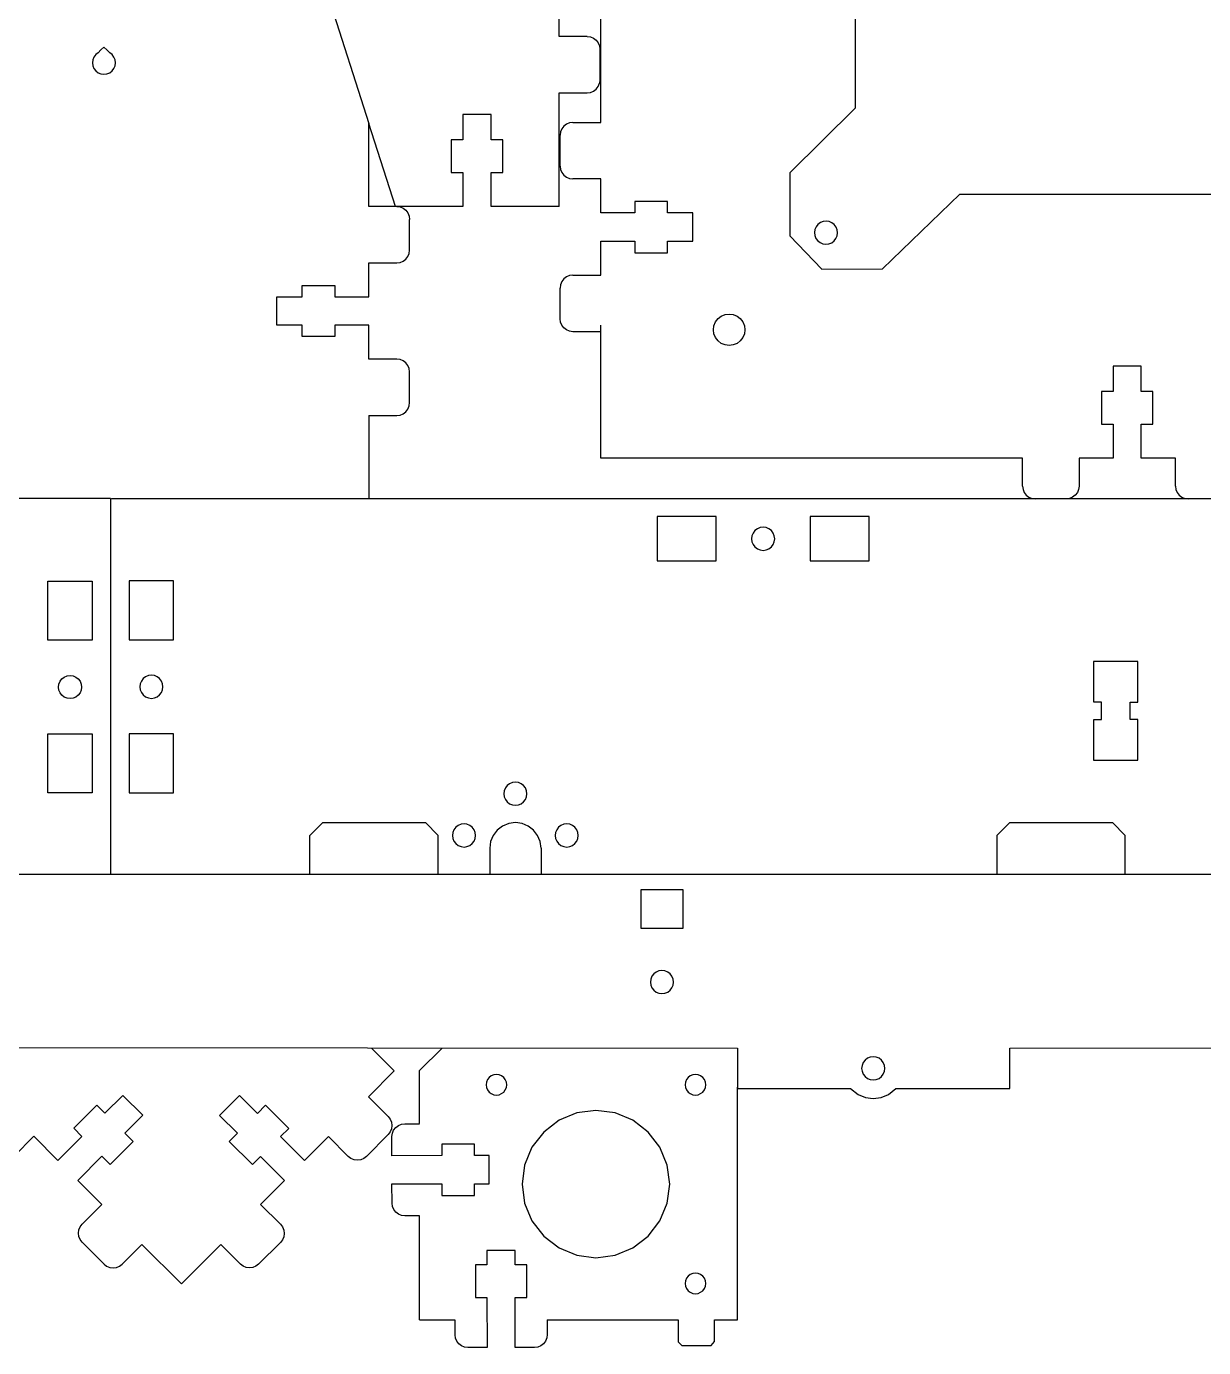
# Model space of a CAD drawing. Extents: x 0 to 865, y 0 to 544.
# Drawn here: x 439 to 622.3, y 3.2 to 209 of the extents above; entities that cross this region are included whole.
import ezdxf

# ---------------------------------------------------------------- set-up
doc = ezdxf.new("R2010")
doc.units = 0
doc.layers.get('0').update_dxf_attribs({"linetype": 'CONTINUOUS'})

msp = doc.modelspace()

# ---------------------------------------------------------------- linework, layer by layer
at = {"color": 4}
for p, q in [((528.443, 194.035), (528.443, 277.884)), ((522.679, 193.449), (522.358, 193.034)), ((523.092, 193.766), (522.679, 193.449)), ((523.572, 193.966), (523.092, 193.766)), ((524.09, 194.035), (523.572, 193.966)), ((524.09, 194.035), (528.443, 194.035)), ((522.161, 192.552), (522.093, 192.035)), ((522.093, 187.234), (522.093, 192.035)), ((522.358, 193.034), (522.161, 192.552)), ((522.093, 187.234), (522.161, 186.717)), ((522.161, 186.717), (522.358, 186.235)), ((522.358, 186.235), (522.679, 185.82)), ((522.679, 185.82), (523.092, 185.502)), ((523.092, 185.502), (523.572, 185.302)), ((523.572, 185.302), (524.09, 185.234)), ((528.443, 185.234), (524.09, 185.234)), ((528.443, 179.935), (528.443, 185.234)), ((533.742, 181.734), (533.742, 179.935)), ((538.843, 181.734), (533.742, 181.734)), ((538.843, 179.935), (538.843, 181.734)), ((533.742, 179.935), (528.443, 179.935)), ((542.791, 179.935), (538.843, 179.935)), ((542.791, 175.534), (542.791, 179.935)), ((528.443, 175.534), (533.742, 175.534)), ((528.443, 170.235), (528.443, 175.534)), ((533.742, 175.534), (533.742, 173.735)), ((538.843, 175.534), (542.791, 175.534)), ((538.843, 173.735), (538.843, 175.534)), ((533.742, 173.735), (538.843, 173.735)), ((522.161, 168.752), (522.093, 168.235)), ((522.358, 169.234), (522.161, 168.752)), ((522.679, 169.649), (522.358, 169.234)), ((523.092, 169.967), (522.679, 169.649)), ((523.572, 170.167), (523.092, 169.967)), ((524.09, 170.235), (523.572, 170.167)), ((524.09, 170.235), (528.443, 170.235)), ((522.093, 163.434), (522.093, 168.235)), ((522.161, 162.917), (522.093, 163.434)), ((522.358, 162.435), (522.161, 162.917)), ((522.679, 162.02), (522.358, 162.435)), ((523.092, 161.703), (522.679, 162.02)), ((523.572, 161.503), (523.092, 161.703)), ((524.09, 161.434), (523.572, 161.503)), ((528.443, 161.434), (524.09, 161.434)), ((528.443, 141.757), (528.443, 162.427)), ((612.641, 156.085), (608.242, 156.085)), ((608.242, 156.085), (608.242, 152.134)), ((612.641, 152.134), (612.641, 156.085)), ((606.443, 152.134), (606.443, 147.034)), ((608.242, 152.134), (606.443, 152.134)), ((614.44, 152.134), (612.641, 152.134)), ((614.44, 147.034), (614.44, 152.134)), ((606.443, 147.034), (608.242, 147.034)), ((608.242, 147.034), (608.242, 141.734)), ((612.641, 147.034), (614.44, 147.034)), ((612.641, 141.734), (612.641, 147.034)), ((594.141, 141.734), (528.447, 141.734)), ((594.141, 137.385), (594.141, 141.734)), ((602.943, 141.734), (602.943, 137.385)), ((608.242, 141.734), (602.943, 141.734)), ((617.94, 141.734), (612.641, 141.734)), ((617.94, 137.385), (617.94, 141.734)), ((594.141, 137.385), (594.212, 136.867)), ((594.212, 136.867), (594.409, 136.385)), ((594.409, 136.385), (594.727, 135.971)), ((594.727, 135.971), (595.143, 135.653)), ((602.354, 135.971), (601.941, 135.653)), ((602.675, 136.385), (602.354, 135.971)), ((602.873, 136.867), (602.675, 136.385)), ((602.943, 137.385), (602.873, 136.867)), ((617.94, 137.385), (618.01, 136.867)), ((618.01, 136.867), (618.208, 136.385)), ((618.208, 136.385), (618.525, 135.971)), ((618.525, 135.971), (618.942, 135.653)), ((595.143, 135.653), (595.623, 135.453)), ((595.623, 135.453), (596.142, 135.384)), ((601.458, 135.453), (600.943, 135.384)), ((601.941, 135.653), (601.458, 135.453)), ((618.942, 135.653), (619.425, 135.453)), ((619.425, 135.453), (619.94, 135.384))]:
    msp.add_line(p, q, dxfattribs=at)
at = {"color": 2}
for p, q in [((568.039, 263.861), (568.082, 196.267)), ((483.186, 222.424), (492.316, 193.85)), ((568.082, 196.267), (557.876, 186.152)), ((557.876, 186.152), (557.876, 176.386)), ((572.311, 171.225), (584.394, 182.844)), ((584.394, 182.844), (640.764, 182.844)), ((557.876, 176.386), (562.878, 171.165)), ((562.878, 171.165), (572.311, 171.225))]:
    msp.add_line(p, q, dxfattribs=at)
at = {"color": 5}
for p, q in [((521.956, 207.417), (521.956, 212.706)), ((526.306, 207.417), (521.956, 207.417)), ((526.306, 207.417), (526.824, 207.349)), ((526.824, 207.349), (527.308, 207.149)), ((527.308, 207.149), (527.72, 206.833)), ((527.72, 206.833), (528.038, 206.419)), ((528.038, 206.419), (528.239, 205.938)), ((528.239, 205.938), (528.306, 205.421)), ((528.306, 205.421), (528.306, 200.63)), ((527.72, 199.219), (528.038, 199.632)), ((528.038, 199.632), (528.239, 200.115)), ((528.306, 200.63), (528.239, 200.115)), ((521.956, 180.938), (521.956, 198.635)), ((521.956, 198.635), (526.306, 198.635)), ((526.306, 198.635), (526.824, 198.702)), ((526.824, 198.702), (527.308, 198.902)), ((527.308, 198.902), (527.72, 199.219)), ((492.316, 180.925), (492.316, 193.85)), ((496.447, 180.938), (492.316, 193.85)), ((511.355, 195.258), (506.956, 195.258)), ((506.956, 195.258), (506.956, 191.317)), ((511.355, 191.317), (511.355, 195.258)), ((506.956, 191.317), (505.157, 191.317)), ((505.157, 191.317), (505.157, 186.227)), ((513.158, 191.317), (511.355, 191.317)), ((513.158, 186.227), (513.158, 191.317)), ((505.157, 186.227), (506.956, 186.227)), ((506.956, 186.227), (506.956, 180.938)), ((511.355, 186.227), (513.158, 186.227)), ((511.355, 180.938), (511.355, 186.227)), ((496.665, 180.925), (492.316, 180.925)), ((506.956, 180.938), (496.447, 180.938)), ((496.665, 180.925), (497.184, 180.858)), ((497.184, 180.858), (497.667, 180.658)), ((497.667, 180.658), (498.08, 180.341)), ((498.08, 180.341), (498.397, 179.928)), ((498.397, 179.928), (498.598, 179.447)), ((498.598, 179.447), (498.666, 178.93)), ((521.956, 180.938), (511.355, 180.938)), ((498.666, 174.14), (498.666, 178.93)), ((498.08, 172.729), (498.397, 173.142)), ((498.397, 173.142), (498.598, 173.623)), ((498.598, 173.623), (498.666, 174.14)), ((492.316, 172.143), (496.665, 172.143)), ((492.316, 166.854), (492.316, 172.143)), ((496.665, 172.143), (497.184, 172.212)), ((497.184, 172.212), (497.667, 172.411)), ((497.667, 172.411), (498.08, 172.729)), ((477.964, 162.462), (477.964, 166.854)), ((477.964, 166.854), (481.916, 166.854)), ((481.916, 168.651), (487.017, 168.651)), ((481.916, 166.854), (481.916, 168.651)), ((487.017, 168.651), (487.017, 166.854)), ((487.017, 166.854), (492.316, 166.854)), ((481.916, 162.462), (477.964, 162.462)), ((481.916, 160.667), (481.916, 162.462)), ((487.017, 160.667), (481.916, 160.667)), ((487.017, 162.462), (487.017, 160.667)), ((492.316, 162.462), (487.017, 162.462)), ((492.316, 157.173), (492.316, 162.462)), ((496.665, 157.173), (492.316, 157.173)), ((497.184, 157.106), (496.665, 157.173)), ((497.667, 156.906), (497.184, 157.106)), ((498.08, 156.589), (497.667, 156.906)), ((498.397, 156.176), (498.08, 156.589)), ((498.598, 155.694), (498.397, 156.176)), ((498.666, 155.178), (498.598, 155.694)), ((498.666, 150.387), (498.666, 155.178)), ((498.598, 149.87), (498.666, 150.387)), ((492.316, 148.391), (492.316, 135.467)), ((492.316, 148.391), (496.665, 148.391)), ((496.665, 148.391), (497.184, 148.459)), ((497.184, 148.459), (497.667, 148.659)), ((497.667, 148.659), (498.08, 148.976)), ((498.08, 148.976), (498.397, 149.389)), ((498.397, 149.389), (498.598, 149.87)), ((483.136, 82.9829), (485.133, 84.9824)), ((485.133, 84.9824), (501.135, 84.9824)), ((503.135, 82.9829), (501.135, 84.9824)), ((513.133, 84.4462), (512.307, 83.8108)), ((514.1, 84.8459), (513.133, 84.4462)), ((515.137, 84.9824), (514.1, 84.8459)), ((516.17, 84.8459), (515.137, 84.9824)), ((517.133, 84.4462), (516.17, 84.8459)), ((517.962, 83.8108), (517.133, 84.4462)), ((590.134, 82.9829), (592.134, 84.9824)), ((592.134, 84.9824), (608.136, 84.9824)), ((610.136, 82.9829), (608.136, 84.9824)), ((503.135, 76.9814), (503.135, 82.9829)), ((511.672, 82.9829), (511.27, 82.0166)), ((512.307, 83.8108), (511.672, 82.9829)), ((518.597, 82.9829), (517.962, 83.8108)), ((519, 82.0166), (518.597, 82.9829)), ((590.134, 82.9829), (590.134, 76.9814)), ((610.136, 76.9814), (610.136, 82.9829)), ((511.27, 82.0166), (511.136, 80.9819)), ((511.136, 80.9819), (511.136, 76.9814)), ((519.134, 80.9819), (519, 82.0166)), ((519.134, 80.9819), (519.134, 76.9814)), ((424.064, 49.9717), (549.751, 49.8574)), ((496.267, 46.3102), (492.728, 49.8493)), ((503.714, 49.8782), (500.214, 46.3846)), ((549.751, 49.8574), (549.755, 43.5599)), ((592.183, 49.856), (717.882, 50.0006)), ((592.183, 43.5599), (592.183, 49.856)), ((492.252, 42.2935), (496.267, 46.3102)), ((500.214, 38.1014), (500.214, 46.3846)), ((549.712, 7.5227), (549.712, 43.7596)), ((549.755, 43.5599), (567.348, 43.5599)), ((567.348, 43.5599), (568.519, 42.6339)), ((573.243, 42.6339), (574.4, 43.5599)), ((574.4, 43.5599), (592.183, 43.5599)), ((451.21, 39.7207), (454, 42.5083)), ((454, 42.5083), (457.108, 39.3968)), ((469.05, 39.3859), (472.154, 42.4903)), ((472.154, 42.4903), (474.945, 39.697)), ((495.325, 39.2176), (492.252, 42.2935)), ((568.519, 42.6339), (569.659, 42.164)), ((569.659, 42.164), (570.883, 42.0028)), ((570.883, 42.0028), (572.103, 42.164)), ((572.103, 42.164), (573.243, 42.6339)), ((446.338, 37.3944), (449.936, 40.9938)), ((449.936, 40.9938), (451.21, 39.7207)), ((457.108, 39.3968), (454.321, 36.6088)), ((471.84, 36.5926), (469.05, 39.3859)), ((474.945, 39.697), (476.215, 40.9677)), ((476.215, 40.9677), (479.824, 37.3613)), ((495.325, 39.2176), (495.646, 38.8027)), ((447.611, 36.1213), (446.338, 37.3944)), ((479.824, 37.3613), (478.554, 36.0909)), ((495.646, 38.8027), (495.843, 38.3219)), ((495.843, 37.2868), (495.646, 36.806)), ((495.843, 38.3219), (495.91, 37.8037)), ((495.91, 37.8037), (495.843, 37.2868)), ((495.974, 36.6116), (496.175, 37.0928)), ((496.175, 37.0928), (496.492, 37.5059)), ((496.492, 37.5059), (496.909, 37.8231)), ((496.909, 37.8231), (497.392, 38.0227)), ((497.392, 38.0227), (497.907, 38.0905)), ((497.907, 38.0905), (500.225, 38.0905)), ((437.053, 33.0592), (440.126, 36.1294)), ((440.126, 36.1294), (443.872, 32.3812)), ((443.872, 32.3812), (447.611, 36.1213)), ((455.595, 35.337), (451.997, 31.7376)), ((454.321, 36.6088), (455.595, 35.337)), ((470.57, 35.3219), (471.84, 36.5926)), ((474.179, 31.7156), (470.57, 35.3219)), ((478.554, 36.0909), (482.3, 32.3426)), ((482.3, 32.3426), (486.04, 36.0839)), ((486.04, 36.0839), (489.116, 33.0082)), ((491.942, 33.004), (495.328, 36.3926)), ((495.646, 36.806), (495.328, 36.3926)), ((495.907, 36.0948), (495.974, 36.6116)), ((495.91, 33.1088), (495.907, 36.0948)), ((450.723, 33.0109), (446.984, 29.2709)), ((451.997, 31.7376), (450.723, 33.0109)), ((475.446, 32.9861), (474.179, 31.7156)), ((479.196, 29.2379), (475.446, 32.9861)), ((489.529, 32.6898), (489.116, 33.0082)), ((491.942, 33.004), (491.529, 32.6871)), ((503.689, 33.1184), (495.91, 33.1088)), ((508.78, 34.9181), (503.689, 34.9181)), ((503.689, 34.9181), (503.689, 33.1184)), ((508.78, 33.1184), (508.78, 34.9181)), ((511.03, 33.1184), (508.78, 33.1184)), ((511.03, 28.7183), (511.03, 33.1184)), ((490.012, 32.49), (489.529, 32.6898)), ((490.53, 32.4211), (490.012, 32.49)), ((491.045, 32.4886), (490.53, 32.4211)), ((491.529, 32.6871), (491.045, 32.4886)), ((446.984, 29.2709), (450.73, 25.5227)), ((475.456, 25.4979), (479.196, 29.2379)), ((495.917, 28.7142), (503.689, 28.7183)), ((495.921, 25.7156), (495.917, 28.7142)), ((503.689, 28.7183), (503.689, 26.9172)), ((503.689, 26.9172), (508.78, 26.9172)), ((508.78, 26.9172), (508.78, 28.7183)), ((508.78, 28.7183), (511.03, 28.7183)), ((450.73, 25.5227), (447.661, 22.4524)), ((478.529, 22.4221), (475.456, 25.4979)), ((495.988, 25.1988), (495.921, 25.7156)), ((496.189, 24.7179), (495.988, 25.1988)), ((496.507, 24.3044), (496.189, 24.7179)), ((496.919, 23.9875), (496.507, 24.3044)), ((497.403, 23.7877), (496.919, 23.9875)), ((497.921, 23.7202), (497.403, 23.7877)), ((500.225, 23.7202), (497.921, 23.7202)), ((500.214, 7.5227), (500.214, 23.7298)), ((447.075, 21.0413), (447.146, 21.558)), ((447.146, 20.5231), (447.075, 21.0413)), ((447.146, 21.558), (447.343, 22.039)), ((447.343, 22.039), (447.661, 22.4524)), ((478.529, 22.4221), (478.85, 22.0087)), ((478.85, 22.0087), (479.048, 21.5264)), ((479.048, 21.5264), (479.118, 21.0082)), ((479.118, 21.0082), (479.048, 20.4914)), ((447.347, 20.0408), (447.146, 20.5231)), ((447.664, 19.6274), (447.347, 20.0408)), ((447.664, 19.6274), (451.058, 16.2333)), ((453.884, 16.2306), (456.953, 19.2994)), ((463.105, 13.1479), (456.953, 19.2994)), ((469.244, 19.2884), (463.105, 13.1479)), ((469.244, 19.2884), (472.32, 16.2126)), ((475.146, 16.2085), (478.532, 19.5971)), ((478.85, 20.0105), (478.532, 19.5971)), ((479.051, 20.4914), (478.85, 20.0105)), ((515.112, 18.3486), (510.713, 18.3486)), ((510.713, 18.3486), (510.713, 16.0996)), ((515.112, 16.0996), (515.112, 18.3486)), ((451.058, 16.2333), (451.471, 15.915)), ((451.471, 15.915), (451.954, 15.7152)), ((451.954, 15.7152), (452.469, 15.6463)), ((452.469, 15.6463), (452.988, 15.7138)), ((452.988, 15.7138), (453.471, 15.9136)), ((453.471, 15.9136), (453.884, 16.2306)), ((472.736, 15.8943), (472.32, 16.2126)), ((473.216, 15.6945), (472.736, 15.8943)), ((473.735, 15.6256), (473.216, 15.6945)), ((474.25, 15.6931), (473.735, 15.6256)), ((474.733, 15.8915), (474.25, 15.6931)), ((475.146, 16.2085), (474.733, 15.8915)), ((510.713, 16.0996), (508.914, 16.0996)), ((508.914, 16.0996), (508.914, 11.0091)), ((516.915, 16.0996), (515.112, 16.0996)), ((516.915, 11.0091), (516.915, 16.0996)), ((508.914, 11.0091), (510.713, 11.0091)), ((510.713, 11.0091), (510.72, 3.2301)), ((515.119, 3.237), (515.112, 11.0091)), ((515.112, 11.0091), (516.915, 11.0091)), ((500.214, 7.5227), (505.714, 7.5227)), ((505.739, 5.2269), (505.739, 7.5475)), ((520.111, 7.5461), (520.111, 5.2407)), ((520.114, 7.5227), (540.487, 7.5227)), ((540.487, 7.5227), (540.487, 4.1355)), ((546.156, 4.1534), (546.156, 7.5227)), ((546.156, 7.5227), (549.712, 7.5227)), ((505.809, 4.7101), (505.739, 5.2269)), ((506.01, 4.2278), (505.809, 4.7101)), ((506.324, 3.813), (506.01, 4.2278)), ((519.843, 4.2402), (519.529, 3.8255)), ((520.044, 4.7225), (519.843, 4.2402)), ((520.111, 5.2407), (520.044, 4.7225)), ((540.487, 4.1355), (541.055, 3.5719)), ((545.627, 3.5719), (546.156, 4.1534)), ((506.741, 3.4961), (506.324, 3.813)), ((507.22, 3.2963), (506.741, 3.4961)), ((507.735, 3.2274), (507.22, 3.2963)), ((510.72, 3.2301), (507.735, 3.2274)), ((518.118, 3.2398), (515.119, 3.237)), ((518.633, 3.3087), (518.118, 3.2398)), ((519.113, 3.5085), (518.633, 3.3087)), ((519.529, 3.8255), (519.113, 3.5085)), ((541.055, 3.5719), (545.627, 3.5719))]:
    msp.add_line(p, q, dxfattribs=at)
at = {"color": 0}
for p, q in [((451.044, 205.767), (450.578, 205.309)), ((451.513, 205.31), (451.044, 205.767)), ((449.308, 203.778), (449.245, 203.311)), ((449.488, 204.21), (449.308, 203.778)), ((449.774, 204.582), (449.488, 204.21)), ((450.144, 204.868), (449.774, 204.582)), ((450.578, 205.309), (450.144, 204.868)), ((451.947, 204.869), (451.513, 205.31)), ((452.318, 204.582), (451.947, 204.869)), ((452.607, 204.21), (452.318, 204.582)), ((452.783, 203.778), (452.607, 204.21)), ((452.847, 203.313), (452.783, 203.778)), ((449.245, 203.311), (449.308, 202.847)), ((449.308, 202.847), (449.488, 202.414)), ((449.488, 202.414), (449.774, 202.043)), ((449.774, 202.043), (450.148, 201.756)), ((450.148, 201.756), (450.582, 201.577)), ((451.513, 201.577), (451.947, 201.757)), ((451.947, 201.757), (452.318, 202.043)), ((452.318, 202.043), (452.607, 202.414)), ((452.607, 202.414), (452.783, 202.847)), ((452.783, 202.847), (452.847, 203.313)), ((450.582, 201.577), (451.048, 201.516)), ((451.048, 201.516), (451.513, 201.577)), ((561.795, 177.334), (561.728, 176.87)), ((561.982, 177.765), (561.795, 177.334)), ((562.271, 178.133), (561.982, 177.765)), ((562.645, 178.416), (562.271, 178.133)), ((563.083, 178.59), (562.645, 178.416)), ((563.548, 178.646), (563.083, 178.59)), ((564.014, 178.58), (563.548, 178.646)), ((564.444, 178.395), (564.014, 178.58)), ((564.815, 178.106), (564.444, 178.395)), ((565.097, 177.731), (564.815, 178.106)), ((565.273, 177.296), (565.097, 177.731)), ((565.33, 176.83), (565.273, 177.296)), ((561.728, 176.87), (561.784, 176.404)), ((561.784, 176.404), (561.961, 175.969)), ((561.961, 175.969), (562.243, 175.594)), ((562.243, 175.594), (562.61, 175.304)), ((562.61, 175.304), (563.044, 175.12)), ((563.044, 175.12), (563.51, 175.054)), ((563.51, 175.054), (563.975, 175.11)), ((563.975, 175.11), (564.413, 175.284)), ((564.413, 175.284), (564.787, 175.565)), ((564.787, 175.565), (565.079, 175.934)), ((565.079, 175.934), (565.263, 176.366)), ((565.263, 176.366), (565.33, 176.83)), ((546.075, 162.369), (546.319, 162.96)), ((546.319, 162.96), (546.71, 163.467)), ((546.71, 163.467), (547.215, 163.857)), ((547.215, 163.857), (547.807, 164.101)), ((547.807, 164.101), (548.442, 164.185)), ((548.442, 164.185), (549.074, 164.101)), ((549.074, 164.101), (549.667, 163.857)), ((549.667, 163.857), (550.175, 163.467)), ((550.175, 163.467), (550.563, 162.96)), ((550.563, 162.96), (550.806, 162.369)), ((545.991, 161.735), (546.075, 162.369)), ((546.075, 161.101), (545.991, 161.735)), ((546.319, 160.51), (546.075, 161.101)), ((546.71, 160.003), (546.319, 160.51)), ((550.563, 160.51), (550.175, 160.003)), ((550.806, 161.101), (550.563, 160.51)), ((550.806, 162.369), (550.891, 161.735)), ((550.891, 161.735), (550.806, 161.101)), ((547.215, 159.613), (546.71, 160.003)), ((547.807, 159.367), (547.215, 159.613)), ((548.442, 159.285), (547.807, 159.367)), ((549.074, 159.367), (548.442, 159.285)), ((549.667, 159.613), (549.074, 159.367)), ((550.175, 160.003), (549.667, 159.613)), ((537.235, 132.632), (537.235, 125.732)), ((546.435, 132.632), (537.235, 132.632)), ((546.435, 125.732), (546.435, 132.632)), ((561.037, 132.632), (561.037, 125.732)), ((570.234, 132.632), (561.037, 132.632)), ((570.234, 125.732), (570.234, 132.632)), ((551.995, 129.649), (551.935, 129.182)), ((552.175, 130.083), (551.995, 129.649)), ((552.461, 130.456), (552.175, 130.083)), ((552.835, 130.743), (552.461, 130.456)), ((553.268, 130.922), (552.835, 130.743)), ((553.734, 130.984), (553.268, 130.922)), ((554.2, 130.922), (553.734, 130.984)), ((554.637, 130.743), (554.2, 130.922)), ((555.008, 130.456), (554.637, 130.743)), ((555.297, 130.083), (555.008, 130.456)), ((555.473, 129.649), (555.297, 130.083)), ((555.537, 129.182), (555.473, 129.649)), ((551.935, 129.182), (551.995, 128.716)), ((551.995, 128.716), (552.175, 128.282)), ((552.175, 128.282), (552.461, 127.908)), ((552.461, 127.908), (552.835, 127.622)), ((552.835, 127.622), (553.268, 127.442)), ((554.2, 127.442), (554.637, 127.622)), ((554.637, 127.622), (555.008, 127.908)), ((555.008, 127.908), (555.297, 128.282)), ((555.297, 128.282), (555.473, 128.716)), ((555.473, 128.716), (555.537, 129.182)), ((537.235, 125.732), (546.435, 125.732)), ((553.268, 127.442), (553.734, 127.38)), ((553.734, 127.38), (554.2, 127.442)), ((561.037, 125.732), (570.234, 125.732)), ((442.32, 122.595), (449.22, 122.595)), ((442.32, 113.395), (442.32, 122.595)), ((449.22, 122.595), (449.22, 113.395)), ((461.885, 122.632), (454.985, 122.632)), ((454.985, 122.632), (454.985, 113.432)), ((461.885, 113.432), (461.885, 122.632)), ((449.22, 113.395), (442.32, 113.395)), ((454.985, 113.432), (461.885, 113.432)), ((612.108, 110.097), (605.208, 110.097)), ((605.226, 106.24), (605.226, 110.09)), ((612.108, 106.247), (612.108, 110.097)), ((444.027, 106.561), (444.207, 106.995)), ((444.207, 106.995), (444.493, 107.369)), ((444.493, 107.369), (444.867, 107.655)), ((444.867, 107.655), (445.301, 107.836)), ((445.301, 107.836), (445.766, 107.896)), ((445.766, 107.896), (446.236, 107.836)), ((446.236, 107.836), (446.67, 107.655)), ((446.67, 107.655), (447.044, 107.369)), ((447.044, 107.369), (447.329, 106.995)), ((447.329, 106.995), (447.509, 106.561)), ((456.875, 107.032), (456.696, 106.598)), ((457.161, 107.406), (456.875, 107.032)), ((457.535, 107.692), (457.161, 107.406)), ((457.969, 107.873), (457.535, 107.692)), ((458.435, 107.933), (457.969, 107.873)), ((458.9, 107.873), (458.435, 107.933)), ((459.334, 107.692), (458.9, 107.873)), ((459.708, 107.406), (459.334, 107.692)), ((459.994, 107.032), (459.708, 107.406)), ((460.174, 106.598), (459.994, 107.032)), ((443.967, 106.095), (444.027, 106.561)), ((444.027, 105.628), (443.967, 106.095)), ((444.207, 105.194), (444.027, 105.628)), ((444.493, 104.821), (444.207, 105.194)), ((447.329, 105.194), (447.044, 104.821)), ((447.509, 105.628), (447.329, 105.194)), ((447.509, 106.561), (447.569, 106.095)), ((447.569, 106.095), (447.509, 105.628)), ((456.696, 106.598), (456.632, 106.132)), ((456.632, 106.132), (456.696, 105.665)), ((456.696, 105.665), (456.875, 105.231)), ((456.875, 105.231), (457.161, 104.858)), ((459.708, 104.858), (459.994, 105.231)), ((459.994, 105.231), (460.174, 105.665)), ((460.237, 106.132), (460.174, 106.598)), ((460.174, 105.665), (460.237, 106.132)), ((605.222, 103.748), (605.226, 106.24)), ((612.115, 103.757), (612.108, 106.247)), ((444.867, 104.534), (444.493, 104.821)), ((445.301, 104.355), (444.867, 104.534)), ((445.766, 104.293), (445.301, 104.355)), ((446.236, 104.355), (445.766, 104.293)), ((446.67, 104.534), (446.236, 104.355)), ((447.044, 104.821), (446.67, 104.534)), ((457.161, 104.858), (457.535, 104.573)), ((457.535, 104.573), (457.969, 104.392)), ((457.969, 104.392), (458.435, 104.33)), ((458.435, 104.33), (458.9, 104.392)), ((458.9, 104.392), (459.334, 104.573)), ((459.334, 104.573), (459.708, 104.858)), ((606.45, 103.748), (605.222, 103.748)), ((606.45, 101.032), (606.45, 103.748)), ((610.884, 103.754), (612.115, 103.757)), ((610.884, 101.038), (610.884, 103.754)), ((605.226, 98.5421), (605.222, 101.032)), ((605.222, 101.032), (606.45, 101.032)), ((612.112, 101.038), (610.884, 101.038)), ((612.108, 98.5464), (612.112, 101.038)), ((442.32, 89.5946), (442.32, 98.7944)), ((442.32, 98.7944), (449.22, 98.7944)), ((449.22, 98.7944), (449.22, 89.5946)), ((461.885, 98.8314), (454.985, 98.8314)), ((454.985, 98.8314), (454.985, 89.6317)), ((461.885, 89.6317), (461.885, 98.8314)), ((605.226, 94.6919), (605.226, 98.5421)), ((612.108, 94.6975), (612.108, 98.5464)), ((605.208, 94.6975), (612.108, 94.6975)), ((513.863, 90.7549), (513.574, 90.3813)), ((514.234, 91.0414), (513.863, 90.7549)), ((514.668, 91.2206), (514.234, 91.0414)), ((515.137, 91.2827), (514.668, 91.2206)), ((515.602, 91.2206), (515.137, 91.2827)), ((516.036, 91.0414), (515.602, 91.2206)), ((516.407, 90.7549), (516.036, 91.0414)), ((516.692, 90.3813), (516.407, 90.7549)), ((449.22, 89.5946), (442.32, 89.5946)), ((454.985, 89.6317), (461.885, 89.6317)), ((513.398, 89.9474), (513.334, 89.4814)), ((513.334, 89.4814), (513.398, 89.0157)), ((513.574, 90.3813), (513.398, 89.9474)), ((513.398, 89.0157), (513.574, 88.5818)), ((513.574, 88.5818), (513.863, 88.2096)), ((516.407, 88.2096), (516.692, 88.5818)), ((516.872, 89.9474), (516.692, 90.3813)), ((516.692, 88.5818), (516.872, 89.0157)), ((516.936, 89.4814), (516.872, 89.9474)), ((516.872, 89.0157), (516.936, 89.4814)), ((513.863, 88.2096), (514.234, 87.9228)), ((514.234, 87.9228), (514.668, 87.744)), ((514.668, 87.744), (515.137, 87.6819)), ((515.137, 87.6819), (515.602, 87.744)), ((515.602, 87.744), (516.036, 87.9228)), ((516.036, 87.9228), (516.407, 88.2096)), ((506.236, 84.5414), (505.862, 84.2546)), ((506.67, 84.7203), (506.236, 84.5414)), ((507.136, 84.7824), (506.67, 84.7203)), ((507.601, 84.7203), (507.136, 84.7824)), ((508.035, 84.5414), (507.601, 84.7203)), ((508.409, 84.2546), (508.035, 84.5414)), ((522.235, 84.5414), (521.861, 84.2546)), ((522.668, 84.7203), (522.235, 84.5414)), ((523.134, 84.7824), (522.668, 84.7203)), ((523.6, 84.7203), (523.134, 84.7824)), ((524.034, 84.5414), (523.6, 84.7203)), ((524.408, 84.2546), (524.034, 84.5414)), ((505.397, 83.4485), (505.337, 82.9829)), ((505.337, 82.9829), (505.397, 82.5154)), ((505.576, 83.8824), (505.397, 83.4485)), ((505.397, 82.5154), (505.576, 82.0815)), ((505.862, 84.2546), (505.576, 83.8824)), ((508.695, 83.8824), (508.409, 84.2546)), ((508.875, 83.4485), (508.695, 83.8824)), ((508.695, 82.0815), (508.875, 82.5154)), ((508.935, 82.9829), (508.875, 83.4485)), ((508.875, 82.5154), (508.935, 82.9829)), ((521.395, 83.4485), (521.335, 82.9829)), ((521.335, 82.9829), (521.395, 82.5154)), ((521.575, 83.8824), (521.395, 83.4485)), ((521.395, 82.5154), (521.575, 82.0815)), ((521.861, 84.2546), (521.575, 83.8824)), ((524.693, 83.8824), (524.408, 84.2546)), ((524.873, 83.4485), (524.693, 83.8824)), ((524.693, 82.0815), (524.873, 82.5154)), ((524.933, 82.9829), (524.873, 83.4485)), ((524.873, 82.5154), (524.933, 82.9829)), ((505.576, 82.0815), (505.862, 81.7093)), ((505.862, 81.7093), (506.236, 81.4229)), ((506.236, 81.4229), (506.67, 81.2437)), ((506.67, 81.2437), (507.136, 81.1816)), ((507.136, 81.1816), (507.601, 81.2437)), ((507.601, 81.2437), (508.035, 81.4229)), ((508.035, 81.4229), (508.409, 81.7093)), ((508.409, 81.7093), (508.695, 82.0815)), ((521.575, 82.0815), (521.861, 81.7093)), ((521.861, 81.7093), (522.235, 81.4229)), ((522.235, 81.4229), (522.668, 81.2437)), ((522.668, 81.2437), (523.134, 81.1816)), ((523.134, 81.1816), (523.6, 81.2437)), ((523.6, 81.2437), (524.034, 81.4229)), ((524.034, 81.4229), (524.408, 81.7093)), ((524.408, 81.7093), (524.693, 82.0815)), ((541.256, 74.4954), (534.67, 74.4954)), ((534.67, 74.4954), (534.67, 68.5408)), ((541.256, 68.5408), (541.256, 74.4954)), ((534.67, 68.5408), (541.256, 68.5408)), ((537.499, 61.885), (537.065, 61.7058)), ((537.965, 61.9471), (537.499, 61.885)), ((538.431, 61.885), (537.965, 61.9471)), ((538.865, 61.7058), (538.431, 61.885)), ((536.226, 60.6129), (536.166, 60.1472)), ((536.166, 60.1472), (536.226, 59.6815)), ((536.406, 61.0471), (536.226, 60.6129)), ((536.226, 59.6815), (536.406, 59.2473)), ((536.691, 61.4193), (536.406, 61.0471)), ((537.065, 61.7058), (536.691, 61.4193)), ((539.238, 61.4193), (538.865, 61.7058)), ((539.524, 61.0471), (539.238, 61.4193)), ((539.704, 60.6129), (539.524, 61.0471)), ((539.524, 59.2473), (539.704, 59.6815)), ((539.764, 60.1472), (539.704, 60.6129)), ((539.704, 59.6815), (539.764, 60.1472)), ((536.406, 59.2473), (536.691, 58.874)), ((536.691, 58.874), (537.065, 58.5886)), ((537.065, 58.5886), (537.499, 58.408)), ((537.499, 58.408), (537.965, 58.3477)), ((537.965, 58.3477), (538.431, 58.408)), ((538.431, 58.408), (538.865, 58.5886)), ((538.865, 58.5886), (539.238, 58.874)), ((539.238, 58.874), (539.524, 59.2473)), ((569.32, 47.6155), (569.136, 47.1812)), ((569.606, 47.9873), (569.32, 47.6155)), ((569.98, 48.2741), (569.606, 47.9873)), ((570.413, 48.4533), (569.98, 48.2741)), ((570.883, 48.5151), (570.413, 48.4533)), ((571.348, 48.4533), (570.883, 48.5151)), ((571.782, 48.2741), (571.348, 48.4533)), ((572.156, 47.9873), (571.782, 48.2741)), ((572.442, 47.6155), (572.156, 47.9873)), ((572.622, 47.1812), (572.442, 47.6155)), ((511.055, 45.2822), (510.801, 44.9516)), ((511.387, 45.5359), (511.055, 45.2822)), ((511.771, 45.6957), (511.387, 45.5359)), ((512.187, 45.7496), (511.771, 45.6957)), ((512.6, 45.6957), (512.187, 45.7496)), ((512.985, 45.5359), (512.6, 45.6957)), ((513.316, 45.2822), (512.985, 45.5359)), ((513.57, 44.9516), (513.316, 45.2822)), ((542.054, 45.2822), (541.8, 44.9516)), ((542.385, 45.5359), (542.054, 45.2822)), ((542.773, 45.6957), (542.385, 45.5359)), ((543.186, 45.7496), (542.773, 45.6957)), ((543.599, 45.6957), (543.186, 45.7496)), ((543.987, 45.5359), (543.599, 45.6957)), ((544.318, 45.2822), (543.987, 45.5359)), ((544.572, 44.9516), (544.318, 45.2822)), ((569.136, 47.1812), (569.076, 46.7141)), ((569.076, 46.7141), (569.136, 46.2485)), ((569.136, 46.2485), (569.32, 45.8142)), ((569.32, 45.8142), (569.606, 45.4424)), ((569.606, 45.4424), (569.98, 45.1556)), ((571.782, 45.1556), (572.156, 45.4424)), ((572.156, 45.4424), (572.442, 45.8142)), ((572.442, 45.8142), (572.622, 46.2485)), ((572.685, 46.7141), (572.622, 47.1812)), ((572.622, 46.2485), (572.685, 46.7141)), ((510.639, 44.5671), (510.586, 44.1537)), ((510.586, 44.1537), (510.639, 43.7402)), ((510.801, 44.9516), (510.639, 44.5671)), ((510.639, 43.7402), (510.801, 43.3546)), ((510.801, 43.3546), (511.055, 43.0237)), ((513.316, 43.0237), (513.57, 43.3546)), ((513.733, 44.5671), (513.57, 44.9516)), ((513.57, 43.3546), (513.733, 43.7402)), ((513.786, 44.1537), (513.733, 44.5671)), ((513.733, 43.7402), (513.786, 44.1537)), ((541.641, 44.5671), (541.584, 44.1537)), ((541.584, 44.1537), (541.641, 43.7402)), ((541.8, 44.9516), (541.641, 44.5671)), ((541.641, 43.7402), (541.8, 43.3546)), ((541.8, 43.3546), (542.054, 43.0237)), ((544.318, 43.0237), (544.572, 43.3546)), ((544.731, 44.5671), (544.572, 44.9516)), ((544.572, 43.3546), (544.731, 43.7402)), ((544.784, 44.1537), (544.731, 44.5671)), ((544.731, 43.7402), (544.784, 44.1537)), ((569.98, 45.1556), (570.413, 44.9749)), ((570.413, 44.9749), (570.883, 44.9143)), ((570.883, 44.9143), (571.348, 44.9749)), ((571.348, 44.9749), (571.782, 45.1556)), ((511.055, 43.0237), (511.387, 42.7701)), ((511.387, 42.7701), (511.771, 42.6103)), ((511.771, 42.6103), (512.187, 42.5566)), ((512.187, 42.5566), (512.6, 42.6103)), ((512.6, 42.6103), (512.985, 42.7701)), ((512.985, 42.7701), (513.316, 43.0237)), ((542.054, 43.0237), (542.385, 42.7701)), ((542.385, 42.7701), (542.773, 42.6103)), ((542.773, 42.6103), (543.186, 42.5566)), ((543.186, 42.5566), (543.599, 42.6103)), ((543.599, 42.6103), (543.987, 42.7701)), ((543.987, 42.7701), (544.318, 43.0237)), ((524.711, 39.7701), (521.935, 38.6235)), ((527.685, 40.1616), (524.711, 39.7701)), ((530.662, 39.7701), (527.685, 40.1616)), ((533.435, 38.6235), (530.662, 39.7701)), ((521.935, 38.6235), (519.553, 36.7993)), ((535.82, 36.7993), (533.435, 38.6235)), ((519.553, 36.7993), (517.726, 34.4234)), ((537.647, 34.4234), (535.82, 36.7993)), ((517.726, 34.4234), (516.58, 31.6549)), ((538.794, 31.6549), (537.647, 34.4234)), ((516.58, 31.6549), (516.184, 28.6839)), ((539.186, 28.6839), (538.794, 31.6549)), ((516.184, 28.6839), (516.58, 25.7142)), ((538.794, 25.7142), (539.186, 28.6839)), ((516.58, 25.7142), (517.726, 22.9457)), ((537.647, 22.9457), (538.794, 25.7142)), ((517.726, 22.9457), (519.553, 20.5686)), ((535.82, 20.5686), (537.647, 22.9457)), ((519.553, 20.5686), (521.935, 18.7454)), ((521.935, 18.7454), (524.711, 17.5989)), ((530.662, 17.5989), (533.435, 18.7454)), ((533.435, 18.7454), (535.82, 20.5686)), ((524.711, 17.5989), (527.685, 17.2075)), ((527.685, 17.2075), (530.662, 17.5989)), ((542.385, 14.5976), (542.054, 14.344)), ((542.773, 14.7574), (542.385, 14.5976)), ((543.186, 14.8125), (542.773, 14.7574)), ((543.599, 14.7574), (543.186, 14.8125)), ((543.987, 14.5976), (543.599, 14.7574)), ((544.318, 14.344), (543.987, 14.5976)), ((541.641, 13.6288), (541.584, 13.2154)), ((541.584, 13.2154), (541.641, 12.802)), ((541.8, 14.0133), (541.641, 13.6288)), ((541.641, 12.802), (541.8, 12.4161)), ((542.054, 14.344), (541.8, 14.0133)), ((541.8, 12.4161), (542.054, 12.0868)), ((544.572, 14.0133), (544.318, 14.344)), ((544.318, 12.0868), (544.572, 12.4161)), ((544.731, 13.6288), (544.572, 14.0133)), ((544.572, 12.4161), (544.731, 12.802)), ((544.784, 13.2154), (544.731, 13.6288)), ((544.731, 12.802), (544.784, 13.2154)), ((542.054, 12.0868), (542.385, 11.8318)), ((542.385, 11.8318), (542.773, 11.6733)), ((542.773, 11.6733), (543.186, 11.6182)), ((543.186, 11.6182), (543.599, 11.6733)), ((543.599, 11.6733), (543.987, 11.8318)), ((543.987, 11.8318), (544.318, 12.0868))]:
    msp.add_line(p, q, dxfattribs=at)
at = {"color": 3}
for p, q in [((452.067, 135.445), (156.068, 135.445)), ((452.085, 135.482), (452.085, 76.9828)), ((452.205, 135.482), (791.679, 135.482)), ((483.136, 76.9814), (483.136, 82.9829)), ((369.372, 76.9567), (715.97, 76.9691))]:
    msp.add_line(p, q, dxfattribs=at)

doc.saveas('drawing.dxf')
